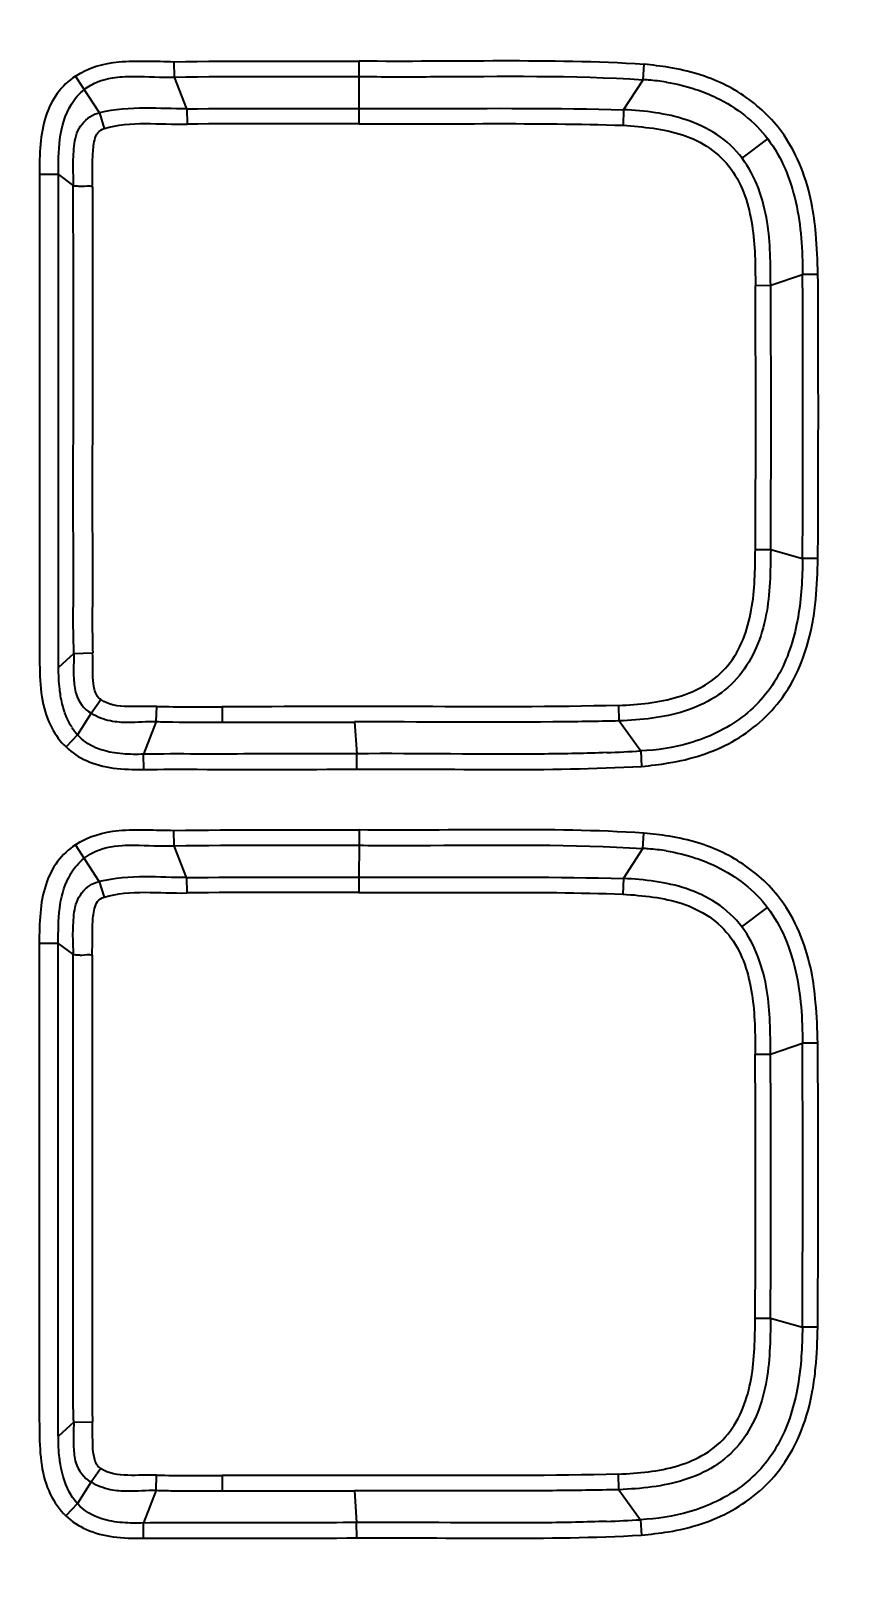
# Model space of a CAD drawing. Header units: millimetres. Extents: x 7426 to 8300, y 123 to 421.
# Drawn here: x 8011.42 to 8014.79, y 337.02 to 343.31 of the extents above; entities that cross this region are included whole.
import ezdxf

# ---------------------------------------------------------------- set-up
doc = ezdxf.new("R2010")
doc.units = ezdxf.units.MM
doc.layers.add('20_ALL_FEATURES', color=7, linetype='Continuous')
doc.layers.add('多重引线', color=7, linetype='Continuous')
doc.styles.add('微软雅黑', font='msyh.ttc')
doc.dimstyles.new('尺寸标注_1_4比例', dxfattribs={"dimtxt": 2.1, "dimasz": 1.7, "dimexe": 0.5, "dimexo": 0.4, "dimgap": 0.5, "dimtad": 1, "dimdec": 1, "dimlfac": 4, "dimdsep": 46, "dimtxsty": '微软雅黑', "dimcen": 0.09, "dimadec": 0, "dimazin": 0, "dimtp": 0.01, "dimtm": 0.01, "dimtfac": 1, "dimtdec": 1, "dimtofl": 0, "dimtmove": 0, "dimatfit": 3, "dimfxl": 1, "dimtolj": 1, "dimarcsym": 0})

# ---------------------------------------------------------------- blocks, each defined once
blk = doc.blocks.new('*D890')
at = {"layer": 'Defpoints', "color": 0}
for p in [(8010.9443, 360.1863), (8006.63, 320.4735), (8032.781, 320.4735)]:
    blk.add_point(p, dxfattribs=at)
at = {"layer": '多重引线', "color": 0, "lineweight": -2}
for p, q in [((8011.3443, 360.1863), (8033.281, 360.1863)), ((8032.781, 358.4863), (8032.781, 322.1735)), ((8007.03, 320.4735), (8033.281, 320.4735))]:
    blk.add_line(p, q, dxfattribs=at)
at = {"layer": '多重引线', "color": 0}
for points in [[(8033.0643, 358.4863), (8032.4976, 358.4863), (8032.781, 360.1863)], [(8032.4976, 322.1735), (8033.0643, 322.1735), (8032.781, 320.4735)]]:
    blk.add_solid(points, dxfattribs=at)
at = {"layer": '多重引线', "color": 0, "insert": (8031.1896, 340.3299), "char_height": 2.1, "attachment_point": 5, "rotation": 90, "style": '微软雅黑'}
blk.add_mtext('\\A1;158.9', dxfattribs=at)

msp = doc.modelspace()

# ---------------------------------------------------------------- linework, layer by layer
at = {"layer": '20_ALL_FEATURES', "color": 7, "linetype": 'Continuous'}
for p, q in [((8012.0123, 343.1233), (8012.0111, 343.1864)), ((8012.7693, 343.1258), (8012.7696, 343.1887)), ((8011.7053, 342.9772), (8011.6074, 343.1275)), ((8012.0633, 342.9931), (8012.0123, 343.1233)), ((8012.7692, 342.9323), (8012.7693, 343.1258)), ((8013.9328, 343.1124), (8013.9367, 343.1757)), ((8013.853, 342.9898), (8013.9328, 343.1124)), ((8012.0633, 342.9931), (8012.0642, 342.9303)), ((8011.7053, 342.9772), (8011.7246, 342.9127)), ((8013.853, 342.9898), (8013.8508, 342.9258)), ((8014.3385, 342.7911), (8014.4438, 342.8703)), ((8011.5293, 342.7237), (8011.4594, 342.7237)), ((8011.5373, 342.7237), (8011.5293, 342.7237)), ((8011.5373, 342.7237), (8011.5983, 342.6777)), ((8014.4558, 342.2704), (8014.5865, 342.3151)), ((8014.6495, 342.3154), (8014.5865, 342.3151)), ((8014.393, 342.27), (8014.4558, 342.2704)), ((8014.3929, 341.1882), (8014.4558, 341.1879)), ((8014.4558, 341.1879), (8014.5863, 341.1517)), ((8014.6493, 341.1514), (8014.5863, 341.1517)), ((8011.6005, 340.762), (8011.5376, 340.7048)), ((8011.6005, 340.762), (8011.6773, 340.7644)), ((8011.6716, 340.5178), (8011.7104, 340.5732)), ((8011.9383, 340.4836), (8011.9399, 340.5455)), ((8012.2087, 340.5444), (8012.2087, 340.4816)), ((8013.8348, 340.4859), (8013.8329, 340.5499)), ((8011.6716, 340.5178), (8011.6158, 340.4288)), ((8011.9383, 340.4836), (8011.8863, 340.3496)), ((8012.7509, 340.4817), (8012.7596, 340.3515)), ((8013.8348, 340.4859), (8013.9232, 340.3632)), ((8011.6158, 340.4288), (8011.5685, 340.3793)), ((8011.8871, 340.2871), (8011.8863, 340.3496)), ((8012.7601, 340.2884), (8012.7596, 340.3515)), ((8013.9232, 340.3632), (8013.9268, 340.3)), ((8012.0115, 339.9743), (8012.0103, 340.0374)), ((8012.7688, 340.0396), (8012.7685, 339.7833)), ((8011.7046, 339.8281), (8011.6067, 339.9785)), ((8012.0625, 339.844), (8012.0115, 339.9742)), ((8013.9321, 339.9634), (8013.936, 340.0267)), ((8013.8523, 339.8407), (8013.9321, 339.9634)), ((8012.0625, 339.844), (8012.0635, 339.7812)), ((8011.7046, 339.8281), (8011.7239, 339.7637)), ((8013.8523, 339.8407), (8013.8501, 339.7768)), ((8014.3378, 339.6421), (8014.4431, 339.7213)), ((8011.5293, 339.5747), (8011.4587, 339.5747)), ((8011.5366, 339.5747), (8011.5293, 339.5747)), ((8011.5366, 339.5747), (8011.5976, 339.5287)), ((8014.4551, 339.1214), (8014.5858, 339.1661)), ((8014.6488, 339.1664), (8014.5858, 339.1661)), ((8014.3923, 339.121), (8014.4551, 339.1214)), ((8014.3922, 338.0392), (8014.4551, 338.0389)), ((8014.4551, 338.0389), (8014.5856, 338.0027)), ((8014.6486, 338.0024), (8014.5855, 338.0027)), ((8011.5998, 337.613), (8011.5368, 337.5558)), ((8011.5998, 337.613), (8011.6766, 337.6154)), ((8011.6708, 337.3687), (8011.7097, 337.4242)), ((8011.9376, 337.3346), (8011.9392, 337.3965)), ((8012.208, 337.3954), (8012.2079, 337.3326)), ((8013.8341, 337.3369), (8013.8322, 337.4008)), ((8011.6708, 337.3687), (8011.6151, 337.2798)), ((8011.9376, 337.3346), (8011.8855, 337.2006)), ((8012.7502, 337.3327), (8012.7589, 337.2025)), ((8013.8341, 337.3369), (8013.9225, 337.2141)), ((8011.6151, 337.2798), (8011.5678, 337.2303)), ((8011.8864, 337.1381), (8011.8855, 337.2006)), ((8012.7593, 337.1394), (8012.7589, 337.2025)), ((8013.9225, 337.2141), (8013.9261, 337.151))]:
    msp.add_line(p, q, dxfattribs=at)
for centre, radius, start, end in [((8013.8922, 342.2547), 0.8587, 85.81311, 87.29213), ((8013.8938, 342.2726), 0.8407, 80.80405, 85.82732), ((7905.7571, 341.7561), 108.8308, 359.681813, 0.294286), ((7907.5021, 341.7522), 107.1489, 359.678732, 0.301188), ((7913.4361, 341.7366), 100.9584, 359.688775, 0.302706), ((7915.1599, 341.732), 99.2974, 359.686072, 0.310668), ((8012.4759, 468.1089), 127.6276, 269.880017, 270.123433), ((8011.8119, 340.6167), 0.3415, 205.78016, 207.85098), ((8011.8027, 340.5941), 0.2496, 212.55661, 221.49443), ((8013.5406, 346.6848), 6.3332, 272.19978, 273.46342), ((8013.8915, 339.1057), 0.8587, 85.8167, 87.29213), ((8013.893, 339.1238), 0.8405, 80.75454, 85.83128), ((8011.8028, 339.7304), 0.2516, 148.01131, 153.34272), ((7905.7564, 338.6071), 108.8308, 359.681813, 0.294286), ((7907.5014, 338.6032), 107.1489, 359.678732, 0.301188), ((7913.4353, 338.5876), 100.9584, 359.688775, 0.302706), ((7915.1592, 338.5829), 99.2974, 359.686072, 0.310668), ((8012.4752, 464.9599), 127.6276, 269.880017, 270.123433), ((8013.54, 343.5345), 6.3319, 272.2022, 273.46351)]:
    msp.add_arc(centre, radius, start, end, dxfattribs=at)
for points, knots in [([(7985.2818, 358.8617), (7987.3311, 358.8617), (7990.4049, 358.8617), (7994.5034, 358.8617), (7997.5773, 358.8617), (8000.6511, 358.8617), (8003.725, 358.8617), (8006.2865, 358.8617), (8008.3359, 358.8617), (8009.8728, 358.8618), (8011.4098, 358.8611), (8012.9461, 358.8568), (8014.2302, 358.8343), (8015.2451, 358.6877), (8015.977, 358.4318), (8016.569, 357.9158), (8016.9147, 357.2177), (8017.0858, 356.4657), (8017.1526, 355.6989), (8017.1711, 354.9311), (8017.1822, 353.9068), (8017.1919, 352.1137), (8017.1883, 349.5521), (8017.1895, 346.4779), (8017.1892, 343.404), (8017.1893, 340.3302), (8017.1892, 337.2563), (8017.1895, 334.1825), (8017.1883, 331.109), (8017.1918, 328.5471), (8017.1823, 326.7538), (8017.171, 325.7289), (8017.1528, 324.9615), (8017.0854, 324.1956), (8016.9157, 323.444), (8016.5692, 322.7465), (8015.9773, 322.227), (8015.2418, 321.9722), (8014.2278, 321.8261), (8012.9449, 321.8036), (8011.4103, 321.7992), (8009.8725, 321.7986), (8008.3359, 321.7987), (8006.2865, 321.7986), (8003.725, 321.7987), (8000.6511, 321.7987), (7997.5773, 321.7987), (7994.5034, 321.7987), (7990.4049, 321.7987), (7987.3311, 321.7987), (7985.2818, 321.7987)], [0, 0, 0, 0, 0.062517, 0.093776, 0.125034, 0.156293, 0.187552, 0.21881, 0.23444, 0.250071, 0.265698, 0.281326, 0.296961, 0.304806, 0.312556, 0.320276, 0.32808, 0.335905, 0.343705, 0.351523, 0.359333, 0.374956, 0.406226, 0.437483, 0.468742, 0.5, 0.531259, 0.562517, 0.593774, 0.625025, 0.640673, 0.648483, 0.656295, 0.664089, 0.671906, 0.679693, 0.687443, 0.695242, 0.703089, 0.718652, 0.73431, 0.749928, 0.765561, 0.781189, 0.812448, 0.843707, 0.874966, 0.906224, 0.937483, 1, 1, 1, 1]), ([(8011.7847, 343.1859), (8011.8223, 343.1895), (8011.8979, 343.1886), (8011.9734, 343.1879), (8012.0111, 343.1864)], [0, 0, 0, 0, 0.500011, 1, 1, 1, 1]), ([(8011.6074, 343.1275), (8011.5783, 343.1087), (8011.5268, 343.0596), (8011.4965, 342.9959), (8011.4858, 342.963)], [0, 0, 0, 0, 0.499823, 1, 1, 1, 1]), ([(8011.6997, 343.1047), (8011.7074, 343.1077), (8011.7394, 343.1184), (8011.7732, 343.1232), (8011.7987, 343.125)], [0, 0, 0, 0, 0.242527, 1, 1, 1, 1]), ([(8011.7987, 343.125), (8011.8152, 343.1261), (8011.8865, 343.1271), (8011.9577, 343.1215), (8012.0123, 343.1233)], [0, 0, 0, 0, 0.232943, 1, 1, 1, 1]), ([(8012.7693, 343.1258), (8012.8669, 343.1246), (8013.2547, 343.1249), (8013.6431, 343.1314), (8013.9328, 343.1124)], [0, 0, 0, 0, 0.25158, 1, 1, 1, 1]), ([(8014.5104, 342.8848), (8014.4693, 342.945), (8014.3626, 343.0503), (8014.2283, 343.1138), (8014.1584, 343.1353)], [0, 0, 0, 0, 0.499641, 1, 1, 1, 1]), ([(8014.1487, 343.0732), (8014.1779, 343.0635), (8014.2896, 343.0189), (8014.3899, 342.9418), (8014.4438, 342.8703)], [0, 0, 0, 0, 0.255571, 1, 1, 1, 1]), ([(8012.0633, 342.993), (8012.0067, 342.9929), (8011.8873, 343.0005), (8011.7669, 342.9909), (8011.7053, 342.9772)], [0, 0, 0, 0, 0.472731, 1, 1, 1, 1]), ([(8012.7693, 342.9951), (8012.8593, 342.9946), (8013.2205, 342.9948), (8013.5818, 342.9971), (8013.853, 342.9898)], [0, 0, 0, 0, 0.249076, 1, 1, 1, 1]), ([(8011.5983, 342.6777), (8011.5997, 342.6921), (8011.5985, 342.7212), (8011.5967, 342.7645), (8011.5994, 342.8079), (8011.6016, 342.8512), (8011.611, 342.8939), (8011.639, 342.9441), (8011.6775, 342.9719), (8011.7053, 342.9772)], [0, 0, 0, 0, 0.125824, 0.251629, 0.377488, 0.503337, 0.628761, 0.753821, 1, 1, 1, 1]), ([(8014.3385, 342.7911), (8014.3101, 342.8292), (8014.2396, 342.894), (8014.0741, 342.9703), (8013.9397, 342.9853), (8013.853, 342.9898)], [0, 0, 0, 0, 0.263502, 0.518565, 1, 1, 1, 1]), ([(8011.6759, 342.6752), (8011.6771, 342.6965), (8011.6768, 342.7391), (8011.6769, 342.7923), (8011.6799, 342.8349), (8011.6849, 342.8662), (8011.6952, 342.8977), (8011.7147, 342.9094), (8011.7246, 342.9127)], [0, 0, 0, 0, 0.251045, 0.501422, 0.626834, 0.752343, 0.877069, 1, 1, 1, 1]), ([(8013.8508, 342.9258), (8013.9328, 342.9193), (8014.0581, 342.9094), (8014.2087, 342.8376), (8014.3298, 342.7217), (8014.3914, 342.5156), (8014.3929, 342.3523), (8014.393, 342.27)], [0, 0, 0, 0, 0.250246, 0.37562, 0.500723, 0.74951, 1, 1, 1, 1]), ([(8014.4438, 342.8703), (8014.5007, 342.795), (8014.5754, 342.6086), (8014.5864, 342.4143), (8014.5865, 342.3151)], [0, 0, 0, 0, 0.487422, 1, 1, 1, 1]), ([(8014.4558, 342.2704), (8014.4547, 342.3573), (8014.4556, 342.5374), (8014.3944, 342.7164), (8014.3385, 342.7911)], [0, 0, 0, 0, 0.482658, 1, 1, 1, 1]), ([(8011.4594, 342.7237), (8011.4594, 342.5454), (8011.4594, 342.1889), (8011.4594, 341.7433), (8011.4594, 341.3868), (8011.4595, 341.1196), (8011.4592, 340.8971), (8011.4595, 340.719), (8011.4624, 340.6294), (8011.4693, 340.585)], [0, 0, 0, 0, 0.250009, 0.500018, 0.625019, 0.750011, 0.874759, 0.937013, 1, 1, 1, 1]), ([(8011.5375, 340.7048), (8011.5367, 340.7882), (8011.5376, 340.9558), (8011.5369, 341.2918), (8011.5374, 341.8814), (8011.5372, 342.3867), (8011.5372, 342.7237)], [0, 0, 0, 0, 0.123912, 0.249035, 0.499343, 1, 1, 1, 1]), ([(8011.6008, 340.762), (8011.5971, 340.8429), (8011.5991, 341.0036), (8011.5977, 341.3235), (8011.5985, 341.7218), (8011.5982, 342.1998), (8011.5982, 342.5184), (8011.5982, 342.6777)], [0, 0, 0, 0, 0.126707, 0.251512, 0.501032, 0.750519, 1, 1, 1, 1]), ([(8011.5983, 342.6777), (8011.6036, 342.6776), (8011.6153, 342.6777), (8011.6407, 342.6738), (8011.6629, 342.6811), (8011.6759, 342.6752)], [0, 0, 0, 0, 0.204696, 0.44888, 1, 1, 1, 1]), ([(8011.6761, 342.6752), (8011.6761, 342.5161), (8011.676, 342.1979), (8011.6763, 341.7206), (8011.6757, 341.3227), (8011.6768, 341.004), (8011.6752, 340.8444), (8011.6775, 340.7644)], [0, 0, 0, 0, 0.249791, 0.499573, 0.749397, 0.874386, 1, 1, 1, 1]), ([(8013.8329, 340.5499), (8013.9146, 340.5527), (8014.0386, 340.5645), (8014.1911, 340.6277), (8014.3185, 340.7364), (8014.3904, 340.9409), (8014.3921, 341.1054), (8014.3929, 341.1882)], [0, 0, 0, 0, 0.248858, 0.373488, 0.497632, 0.747645, 1, 1, 1, 1]), ([(8014.4558, 341.1879), (8014.4545, 341.0976), (8014.4533, 340.9173), (8014.3673, 340.6969), (8014.2292, 340.5763), (8014.0621, 340.5027), (8013.9249, 340.4901), (8013.8348, 340.4859)], [0, 0, 0, 0, 0.250563, 0.499238, 0.624488, 0.749781, 1, 1, 1, 1]), ([(8014.5863, 341.1517), (8014.5858, 341.0715), (8014.5773, 340.9108), (8014.5186, 340.7151), (8014.4291, 340.5804), (8014.311, 340.4702), (8014.1991, 340.4173), (8014.1222, 340.395)], [0, 0, 0, 0, 0.250287, 0.499923, 0.625248, 0.750472, 1, 1, 1, 1]), ([(8011.6005, 340.762), (8011.6009, 340.7461), (8011.5985, 340.7122), (8011.5996, 340.6568), (8011.6053, 340.5839), (8011.6419, 340.5332), (8011.6716, 340.5178)], [0, 0, 0, 0, 0.178999, 0.38157, 0.62332, 1, 1, 1, 1]), ([(8011.7104, 340.5732), (8011.6967, 340.5819), (8011.6817, 340.6155), (8011.6771, 340.6807), (8011.6784, 340.7311), (8011.6773, 340.7644)], [0, 0, 0, 0, 0.24563, 0.496962, 1, 1, 1, 1]), ([(8011.5462, 340.5886), (8011.5447, 340.5977), (8011.5392, 340.6363), (8011.5378, 340.6752), (8011.5376, 340.7048)], [0, 0, 0, 0, 0.239225, 1, 1, 1, 1]), ([(8011.5691, 340.505), (8011.5665, 340.5114), (8011.5565, 340.5386), (8011.5499, 340.5669), (8011.5462, 340.5886)], [0, 0, 0, 0, 0.242009, 1, 1, 1, 1]), ([(8011.9399, 340.5455), (8011.9008, 340.5467), (8011.8249, 340.5407), (8011.742, 340.5511), (8011.7104, 340.5732)], [0, 0, 0, 0, 0.503424, 1, 1, 1, 1]), ([(8013.8329, 340.5499), (8013.5622, 340.542), (8013.0206, 340.5461), (8012.4793, 340.5442), (8012.2087, 340.5444)], [0, 0, 0, 0, 0.500316, 1, 1, 1, 1]), ([(8014.0376, 340.3137), (8014.1279, 340.3286), (8014.3066, 340.3833), (8014.4502, 340.5081), (8014.5036, 340.5823)], [0, 0, 0, 0, 0.50027, 1, 1, 1, 1]), ([(8011.6716, 340.5178), (8011.6958, 340.5034), (8011.7453, 340.4842), (8011.8366, 340.4784), (8011.8992, 340.4845), (8011.9383, 340.4836)], [0, 0, 0, 0, 0.309637, 0.570341, 1, 1, 1, 1]), ([(8011.9383, 340.4836), (8011.961, 340.4827), (8012.0511, 340.4803), (8012.1413, 340.4817), (8012.2087, 340.4816)], [0, 0, 0, 0, 0.252541, 1, 1, 1, 1]), ([(8013.8348, 340.4859), (8013.7442, 340.4839), (8013.3829, 340.479), (8013.0216, 340.4823), (8012.7509, 340.4817)], [0, 0, 0, 0, 0.250782, 1, 1, 1, 1]), ([(8011.7194, 340.3656), (8011.7092, 340.3686), (8011.6709, 340.3823), (8011.6355, 340.406), (8011.6158, 340.4288)], [0, 0, 0, 0, 0.261295, 1, 1, 1, 1]), ([(8012.7596, 340.3514), (8012.6144, 340.3502), (8012.3965, 340.3509), (8012.1054, 340.3502), (8011.9594, 340.351), (8011.8863, 340.3495)], [0, 0, 0, 0, 0.498758, 0.748613, 1, 1, 1, 1]), ([(8013.7837, 340.3563), (8013.6988, 340.353), (8013.3575, 340.3459), (8013.0161, 340.3537), (8012.7596, 340.3515)], [0, 0, 0, 0, 0.248763, 1, 1, 1, 1]), ([(8011.8871, 340.2871), (8011.96, 340.2881), (8012.251, 340.2875), (8012.542, 340.2869), (8012.7601, 340.2886)], [0, 0, 0, 0, 0.250464, 1, 1, 1, 1]), ([(8011.784, 340.0369), (8011.8215, 340.0405), (8011.8972, 340.0396), (8011.9726, 340.0389), (8012.0103, 340.0374)], [0, 0, 0, 0, 0.500011, 1, 1, 1, 1]), ([(8011.6426, 339.9233), (8011.6531, 339.9318), (8011.6997, 339.9622), (8011.7563, 339.9731), (8011.798, 339.976)], [0, 0, 0, 0, 0.243959, 1, 1, 1, 1]), ([(8011.798, 339.976), (8011.8145, 339.9771), (8011.8858, 339.9781), (8011.957, 339.9725), (8012.0115, 339.9743)], [0, 0, 0, 0, 0.232943, 1, 1, 1, 1]), ([(8012.7686, 339.9768), (8012.8661, 339.9756), (8013.2539, 339.9759), (8013.6424, 339.9824), (8013.9321, 339.9634)], [0, 0, 0, 0, 0.25158, 1, 1, 1, 1]), ([(8014.5083, 339.7378), (8014.4672, 339.7975), (8014.3608, 339.9018), (8014.2272, 339.9649), (8014.1577, 339.9863)], [0, 0, 0, 0, 0.499651, 1, 1, 1, 1]), ([(8014.148, 339.9242), (8014.1772, 339.9145), (8014.2889, 339.8698), (8014.3892, 339.7928), (8014.4431, 339.7213)], [0, 0, 0, 0, 0.255571, 1, 1, 1, 1]), ([(8012.0625, 339.844), (8012.006, 339.8438), (8011.8866, 339.8515), (8011.7661, 339.8418), (8011.7046, 339.8281)], [0, 0, 0, 0, 0.472731, 1, 1, 1, 1]), ([(8012.7686, 339.8461), (8012.8586, 339.8456), (8013.2198, 339.8458), (8013.5811, 339.8481), (8013.8523, 339.8407)], [0, 0, 0, 0, 0.249076, 1, 1, 1, 1]), ([(8011.5976, 339.5287), (8011.599, 339.5431), (8011.5977, 339.5722), (8011.5959, 339.6155), (8011.5987, 339.6589), (8011.6009, 339.7021), (8011.6103, 339.7449), (8011.6383, 339.7951), (8011.6767, 339.8229), (8011.7046, 339.8281)], [0, 0, 0, 0, 0.125824, 0.251629, 0.377488, 0.503337, 0.628761, 0.753821, 1, 1, 1, 1]), ([(8014.3378, 339.6421), (8014.3094, 339.6801), (8014.2389, 339.745), (8014.0733, 339.8213), (8013.939, 339.8363), (8013.8523, 339.8407)], [0, 0, 0, 0, 0.263502, 0.518565, 1, 1, 1, 1]), ([(8011.6751, 339.5262), (8011.6764, 339.5475), (8011.676, 339.5901), (8011.6762, 339.6433), (8011.6791, 339.6859), (8011.6842, 339.7172), (8011.6944, 339.7487), (8011.714, 339.7604), (8011.7239, 339.7637)], [0, 0, 0, 0, 0.251045, 0.501422, 0.626834, 0.752343, 0.877069, 1, 1, 1, 1]), ([(8013.8501, 339.7768), (8013.9321, 339.7703), (8014.0574, 339.7604), (8014.208, 339.6886), (8014.3291, 339.5726), (8014.3906, 339.3666), (8014.3922, 339.2033), (8014.3923, 339.121)], [0, 0, 0, 0, 0.250246, 0.37562, 0.500723, 0.74951, 1, 1, 1, 1]), ([(8014.4431, 339.7213), (8014.5, 339.646), (8014.5747, 339.4596), (8014.5857, 339.2653), (8014.5858, 339.1661)], [0, 0, 0, 0, 0.487422, 1, 1, 1, 1]), ([(8014.4551, 339.1214), (8014.454, 339.2083), (8014.4549, 339.3883), (8014.3936, 339.5674), (8014.3378, 339.6421)], [0, 0, 0, 0, 0.482658, 1, 1, 1, 1]), ([(8011.4587, 339.5747), (8011.4587, 339.3964), (8011.4586, 339.0399), (8011.4587, 338.5943), (8011.4586, 338.2378), (8011.4588, 337.9706), (8011.4585, 337.7481), (8011.4587, 337.57), (8011.4617, 337.4804), (8011.4686, 337.436)], [0, 0, 0, 0, 0.250009, 0.500018, 0.625019, 0.750011, 0.874759, 0.937013, 1, 1, 1, 1]), ([(8011.5367, 337.5558), (8011.5359, 337.6392), (8011.5369, 337.8068), (8011.5362, 338.1428), (8011.5367, 338.7324), (8011.5365, 339.2377), (8011.5365, 339.5747)], [0, 0, 0, 0, 0.123912, 0.249035, 0.499343, 1, 1, 1, 1]), ([(8011.6001, 337.613), (8011.5964, 337.6939), (8011.5983, 337.8546), (8011.597, 338.1745), (8011.5977, 338.5728), (8011.5974, 339.0508), (8011.5975, 339.3694), (8011.5975, 339.5287)], [0, 0, 0, 0, 0.126707, 0.251512, 0.501032, 0.750519, 1, 1, 1, 1]), ([(8011.5976, 339.5287), (8011.6029, 339.5286), (8011.6145, 339.5287), (8011.64, 339.5248), (8011.6622, 339.5321), (8011.6751, 339.5262)], [0, 0, 0, 0, 0.204696, 0.44888, 1, 1, 1, 1]), ([(8011.6754, 339.5262), (8011.6754, 339.3671), (8011.6753, 339.0489), (8011.6756, 338.5716), (8011.6749, 338.1737), (8011.6761, 337.855), (8011.6744, 337.6953), (8011.6768, 337.6154)], [0, 0, 0, 0, 0.249791, 0.499573, 0.749397, 0.874386, 1, 1, 1, 1]), ([(8013.8322, 337.4009), (8013.9139, 337.4037), (8014.0379, 337.4155), (8014.1904, 337.4787), (8014.3177, 337.5873), (8014.3897, 337.7919), (8014.3914, 337.9564), (8014.3922, 338.0392)], [0, 0, 0, 0, 0.248858, 0.373488, 0.497632, 0.747645, 1, 1, 1, 1]), ([(8014.4551, 338.0389), (8014.4538, 337.9486), (8014.4525, 337.7683), (8014.3665, 337.5479), (8014.2285, 337.4273), (8014.0614, 337.3537), (8013.9242, 337.3411), (8013.8341, 337.3369)], [0, 0, 0, 0, 0.250563, 0.499238, 0.624488, 0.749781, 1, 1, 1, 1]), ([(8014.5856, 338.0027), (8014.5851, 337.9225), (8014.5766, 337.7618), (8014.5179, 337.5661), (8014.4284, 337.4313), (8014.3102, 337.3211), (8014.1984, 337.2683), (8014.1215, 337.246)], [0, 0, 0, 0, 0.250287, 0.499923, 0.625248, 0.750472, 1, 1, 1, 1]), ([(8011.5998, 337.613), (8011.6002, 337.5971), (8011.5978, 337.5632), (8011.5989, 337.5078), (8011.6046, 337.4349), (8011.6412, 337.3842), (8011.6708, 337.3687)], [0, 0, 0, 0, 0.178999, 0.38157, 0.62332, 1, 1, 1, 1]), ([(8011.7097, 337.4242), (8011.696, 337.4329), (8011.681, 337.4665), (8011.6764, 337.5316), (8011.6777, 337.5821), (8011.6766, 337.6154)], [0, 0, 0, 0, 0.24563, 0.496962, 1, 1, 1, 1]), ([(8011.5455, 337.4395), (8011.544, 337.4487), (8011.5385, 337.4872), (8011.5371, 337.5262), (8011.5368, 337.5558)], [0, 0, 0, 0, 0.239225, 1, 1, 1, 1]), ([(8011.615, 337.2797), (8011.6056, 337.2904), (8011.5705, 337.3377), (8011.5529, 337.3958), (8011.5455, 337.4395)], [0, 0, 0, 0, 0.243454, 1, 1, 1, 1]), ([(8011.9392, 337.3965), (8011.9001, 337.3977), (8011.8241, 337.3917), (8011.7413, 337.4021), (8011.7097, 337.4242)], [0, 0, 0, 0, 0.503424, 1, 1, 1, 1]), ([(8013.8322, 337.4009), (8013.5614, 337.393), (8013.0199, 337.3971), (8012.4785, 337.3951), (8012.208, 337.3954)], [0, 0, 0, 0, 0.500316, 1, 1, 1, 1]), ([(8014.0376, 337.1648), (8014.1275, 337.1797), (8014.3053, 337.2342), (8014.4485, 337.3581), (8014.5018, 337.4318)], [0, 0, 0, 0, 0.500256, 1, 1, 1, 1]), ([(8011.6708, 337.3687), (8011.695, 337.3544), (8011.7446, 337.3352), (8011.8359, 337.3294), (8011.8985, 337.3355), (8011.9376, 337.3346)], [0, 0, 0, 0, 0.309637, 0.570341, 1, 1, 1, 1]), ([(8011.9376, 337.3346), (8011.9603, 337.3337), (8012.0504, 337.3313), (8012.1406, 337.3327), (8012.2079, 337.3326)], [0, 0, 0, 0, 0.252541, 1, 1, 1, 1]), ([(8013.8341, 337.3369), (8013.7435, 337.3349), (8013.3822, 337.33), (8013.0209, 337.3333), (8012.7502, 337.3326)], [0, 0, 0, 0, 0.250782, 1, 1, 1, 1]), ([(8011.7556, 337.2078), (8011.7417, 337.2103), (8011.6901, 337.2225), (8011.6406, 337.2503), (8011.6151, 337.2798)], [0, 0, 0, 0, 0.266268, 1, 1, 1, 1]), ([(8012.7589, 337.2024), (8012.6137, 337.2012), (8012.3957, 337.2019), (8012.1046, 337.2012), (8011.9587, 337.202), (8011.8855, 337.2004)], [0, 0, 0, 0, 0.498758, 0.748613, 1, 1, 1, 1]), ([(8013.7833, 337.2073), (8013.6984, 337.204), (8013.3569, 337.1969), (8013.0154, 337.2047), (8012.7589, 337.2025)], [0, 0, 0, 0, 0.248762, 1, 1, 1, 1]), ([(8011.8864, 337.1381), (8011.9592, 337.1391), (8012.2502, 337.1385), (8012.5412, 337.1379), (8012.7593, 337.1396)], [0, 0, 0, 0, 0.250464, 1, 1, 1, 1])]:
    msp.add_open_spline(points, degree=3, knots=knots, dxfattribs=at)
for points in [[(8011.6074, 343.1275), (8011.6591, 343.1621), (8011.7228, 343.18), (8011.7847, 343.1859)], [(8012.0111, 343.1862), (8012.2639, 343.191), (8012.5167, 343.188), (8012.7696, 343.1889)], [(8013.9367, 343.1756), (8013.5484, 343.1995), (8013.1586, 343.1841), (8012.7696, 343.1887)], [(8012.0123, 343.1233), (8012.2646, 343.128), (8012.517, 343.1249), (8012.7693, 343.1258)], [(8014.0391, 343.1627), (8014.0052, 343.1683), (8013.9709, 343.1724), (8013.9367, 343.1757)], [(8014.1584, 343.1353), (8014.1194, 343.1473), (8014.0794, 343.1561), (8014.0391, 343.1627)], [(8011.5901, 343.0127), (8011.6043, 343.0352), (8011.6225, 343.0557), (8011.6433, 343.0724)], [(8011.6433, 343.0724), (8011.6602, 343.086), (8011.6795, 343.0968), (8011.6997, 343.1047)], [(8014.0281, 343.1025), (8014.069, 343.0959), (8014.1094, 343.0862), (8014.1487, 343.0732)], [(8011.5433, 342.8675), (8011.5497, 342.918), (8011.5631, 342.9696), (8011.5901, 343.0127)], [(8012.0633, 342.993), (8012.2986, 342.9967), (8012.534, 342.9945), (8012.7693, 342.9951)], [(8011.4858, 342.963), (8011.4739, 342.926), (8011.4673, 342.8872), (8011.4637, 342.8486)], [(8011.7246, 342.9127), (8011.8332, 342.9452), (8011.9509, 342.9283), (8012.0642, 342.9303)], [(8012.7692, 342.9323), (8012.5342, 342.9316), (8012.2992, 342.9339), (8012.0642, 342.9303)], [(8012.7692, 342.9323), (8013.1297, 342.9298), (8013.4905, 342.9379), (8013.8508, 342.9258)], [(8011.5373, 342.7237), (8011.5372, 342.7717), (8011.5372, 342.8199), (8011.5433, 342.8675)], [(8014.623, 342.6087), (8014.6033, 342.7061), (8014.5665, 342.8027), (8014.5104, 342.8848)], [(8011.4637, 342.8486), (8011.4599, 342.8071), (8011.4595, 342.7653), (8011.4594, 342.7237)], [(8014.6407, 342.4822), (8014.637, 342.5246), (8014.6315, 342.567), (8014.623, 342.6087)], [(8014.6495, 342.3154), (8014.6476, 342.3711), (8014.6456, 342.4267), (8014.6407, 342.4822)], [(8014.6404, 340.9845), (8014.6458, 341.04), (8014.6478, 341.0957), (8014.6493, 341.1514)], [(8014.6281, 340.893), (8014.6335, 340.9233), (8014.6375, 340.9539), (8014.6404, 340.9845)], [(8014.5036, 340.5823), (8014.5688, 340.6729), (8014.6086, 340.7831), (8014.6281, 340.893)], [(8011.4693, 340.585), (8011.4755, 340.5448), (8011.4867, 340.5048), (8011.5044, 340.4681)], [(8011.9399, 340.5455), (8012.0295, 340.5432), (8012.1191, 340.5445), (8012.2087, 340.5444)], [(8011.5923, 340.4598), (8011.5832, 340.4741), (8011.5755, 340.4893), (8011.5691, 340.505)], [(8011.5099, 340.4571), (8011.5251, 340.4284), (8011.5448, 340.4015), (8011.5685, 340.3793)], [(8011.5685, 340.3793), (8011.5925, 340.3558), (8011.6216, 340.337), (8011.6522, 340.3233)], [(8011.7564, 340.3568), (8011.7439, 340.359), (8011.7315, 340.3619), (8011.7194, 340.3656)], [(8011.8004, 340.3511), (8011.7857, 340.3523), (8011.7709, 340.3541), (8011.7564, 340.3568)], [(8011.8863, 340.3496), (8011.8577, 340.3487), (8011.829, 340.3488), (8011.8004, 340.3511)], [(8014.1222, 340.395), (8014.0577, 340.3763), (8013.9903, 340.3662), (8013.9232, 340.3632)], [(8011.6522, 340.3233), (8011.6867, 340.3078), (8011.7241, 340.2982), (8011.7615, 340.2931)], [(8011.7615, 340.2931), (8011.803, 340.2874), (8011.8452, 340.2867), (8011.8871, 340.2871)], [(8012.7601, 340.2886), (8013.149, 340.2915), (8013.5385, 340.2778), (8013.9268, 340.3)], [(8013.9268, 340.3), (8013.9639, 340.3034), (8014.0009, 340.3077), (8014.0376, 340.3137)], [(8011.6067, 339.9785), (8011.6584, 340.0131), (8011.722, 340.031), (8011.784, 340.0369)], [(8012.0104, 340.0372), (8012.2631, 340.042), (8012.516, 340.039), (8012.7688, 340.0398)], [(8013.936, 340.0266), (8013.5476, 340.0505), (8013.1579, 340.035), (8012.7688, 340.0396)], [(8011.6067, 339.9785), (8011.5787, 339.9605), (8011.5538, 339.9369), (8011.5339, 339.9103)], [(8012.0115, 339.9743), (8012.2638, 339.979), (8012.5162, 339.9759), (8012.7686, 339.9768)], [(8014.0391, 340.0136), (8014.0049, 340.0192), (8013.9705, 340.0233), (8013.936, 340.0267)], [(8014.1577, 339.9863), (8014.1189, 339.9982), (8014.0791, 340.007), (8014.0391, 340.0136)], [(8011.5339, 339.9103), (8011.5123, 339.8815), (8011.4962, 339.8482), (8011.4851, 339.8139)], [(8011.5894, 339.8636), (8011.6035, 339.8862), (8011.6217, 339.9067), (8011.6426, 339.9233)], [(8014.0281, 339.9534), (8014.0687, 339.9468), (8014.1089, 339.9371), (8014.148, 339.9242)], [(8011.5425, 339.7185), (8011.548, 339.7614), (8011.5585, 339.8046), (8011.5779, 339.8432)], [(8012.0625, 339.844), (8012.2979, 339.8476), (8012.5332, 339.8455), (8012.7686, 339.8461)], [(8011.4851, 339.8139), (8011.4731, 339.777), (8011.4666, 339.7382), (8011.463, 339.6996)], [(8011.7239, 339.7637), (8011.8325, 339.7962), (8011.9502, 339.7793), (8012.0635, 339.7812)], [(8012.7685, 339.7833), (8012.5335, 339.7826), (8012.2985, 339.7849), (8012.0635, 339.7812)], [(8012.7685, 339.7833), (8013.129, 339.7808), (8013.4898, 339.7889), (8013.8501, 339.7768)], [(8011.5366, 339.5747), (8011.5365, 339.6227), (8011.5364, 339.6709), (8011.5425, 339.7185)], [(8014.6223, 339.4597), (8014.6024, 339.5579), (8014.5651, 339.6553), (8014.5083, 339.7378)], [(8011.463, 339.6996), (8011.4592, 339.6581), (8011.4588, 339.6163), (8011.4587, 339.5747)], [(8014.64, 339.3331), (8014.6362, 339.3756), (8014.6308, 339.418), (8014.6223, 339.4597)], [(8014.6488, 339.1664), (8014.6469, 339.222), (8014.6449, 339.2777), (8014.64, 339.3331)], [(8014.6397, 337.8356), (8014.645, 337.891), (8014.6471, 337.9467), (8014.6486, 338.0024)], [(8014.6274, 337.744), (8014.6328, 337.7743), (8014.6368, 337.8049), (8014.6397, 337.8356)], [(8014.5018, 337.4318), (8014.5676, 337.5227), (8014.6078, 337.6335), (8014.6274, 337.744)], [(8011.4686, 337.436), (8011.4748, 337.3958), (8011.4859, 337.3557), (8011.5036, 337.3191)], [(8011.9392, 337.3965), (8012.0288, 337.3942), (8012.1184, 337.3955), (8012.208, 337.3954)], [(8011.5036, 337.3191), (8011.5195, 337.2862), (8011.5412, 337.2553), (8011.5678, 337.2303)], [(8011.5678, 337.2303), (8011.5918, 337.2068), (8011.6209, 337.188), (8011.6515, 337.1743)], [(8011.7997, 337.2021), (8011.7849, 337.2033), (8011.7702, 337.2051), (8011.7556, 337.2078)], [(8011.8855, 337.2006), (8011.8569, 337.1997), (8011.8282, 337.1998), (8011.7997, 337.2021)], [(8014.1215, 337.246), (8014.057, 337.2273), (8013.9896, 337.2172), (8013.9225, 337.2141)], [(8011.6515, 337.1743), (8011.686, 337.1588), (8011.7233, 337.1492), (8011.7608, 337.144)], [(8011.7608, 337.144), (8011.8023, 337.1383), (8011.8445, 337.1377), (8011.8864, 337.1381)], [(8012.7593, 337.1396), (8013.1483, 337.1425), (8013.5378, 337.1288), (8013.9261, 337.151)], [(8013.9261, 337.151), (8013.9634, 337.1544), (8014.0006, 337.1587), (8014.0376, 337.1648)]]:
    msp.add_open_spline(points, degree=3, dxfattribs=at)

# ---------------------------------------------------------------- dimensions: what is measured, and where the dimension line sits
at = {"layer": '多重引线', "color": 3}
dim = msp.add_linear_dim(base=(8032.781, 320.4735), p1=(8010.9443, 360.1863), p2=(8006.63, 320.4735), angle=90, dimstyle='尺寸标注_1_4比例', dxfattribs=at)
dim.commit()
dim.dimension.update_dxf_attribs({"geometry": '*D890', "text_midpoint": (8031.1896, 340.3299)})

doc.saveas('drawing.dxf')
